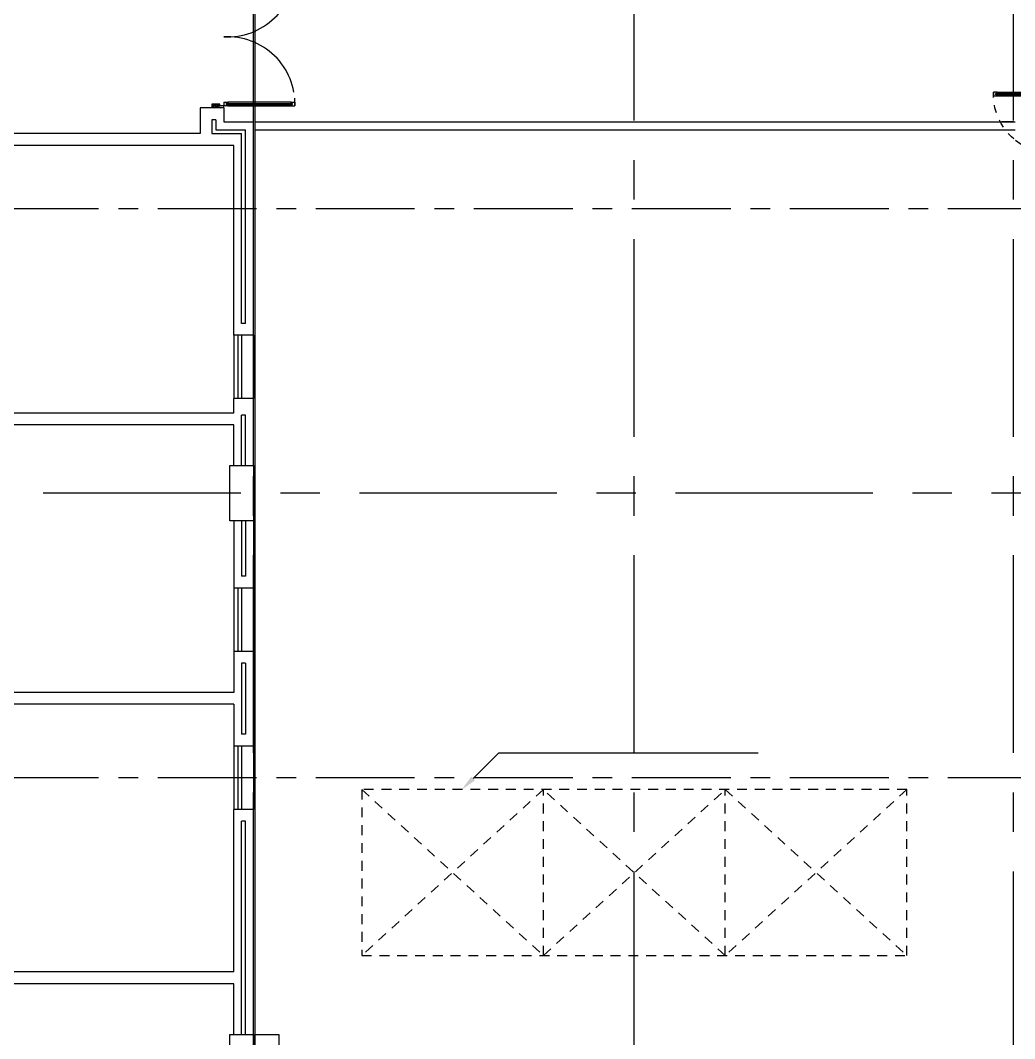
# Model space of a CAD drawing. Extents: x 417866231.7 to 417866328.5, y 43498046.7 to 43498124.2.
# Drawn here: x 417866252.29 to 417866264.87, y 43498091.11 to 43498103.99 of the extents above; entities that cross this region are included whole.
import ezdxf

# ---------------------------------------------------------------- set-up
doc = ezdxf.new("R2010")
doc.units = 0
doc.header["$MEASUREMENT"] = 0
for name, pattern in [('CENTER', [2, 1.25, -0.25, 0.25, -0.25]), ('CENTERX2', [4, 2.5, -0.5, 0.5, -0.5]), ('HIDDEN', [0.375, 0.25, -0.125]), ('HIDDEN2', [0.1875, 0.125, -0.0625])]:
    doc.linetypes.add(name, pattern=pattern)
for name, color, linetype in [('AXES', 11, 'CENTERX2'), ('AXES1', 11, 'CENTER'), ('COL', 7, 'CONTINUOUS'), ('DOOR', 9, 'CONTINUOUS'), ('EJ', 9, 'CONTINUOUS'), ('HAT', 11, 'CONTINUOUS'), ('HIDDEN', 9, 'HIDDEN2'), ('INSUL', 9, 'CONTINUOUS'), ('RM-IND', 9, 'CONTINUOUS'), ('ROOF', 11, 'CONTINUOUS'), ('STR', 9, 'CONTINUOUS'), ('WALL', 9, 'CONTINUOUS'), ('WIN', 9, 'CONTINUOUS')]:
    doc.layers.add(name, color=color, linetype=linetype)

# ---------------------------------------------------------------- blocks, each defined once
blk = doc.blocks.new('A$C1DFA4FE8')
at = {"layer": 'DOOR', "color": 0, "linetype": 'ByBlock'}
for p, q in [((0, 1631), (0, 1581)), ((0, 1581), (0, 1631)), ((50, 1631), (0, 1631)), ((50, 1581), (0, 1581)), ((30, 1614), (30, 1598)), ((50, 1614), (30, 1614)), ((50, 1598), (30, 1598)), ((50, 1631), (50, 1614)), ((50, 1598), (50, 1581)), ((750, 1614), (750, 1631)), ((750, 1631), (800, 1631)), ((770, 1614), (750, 1614)), ((750, 1581), (750, 1598)), ((750, 1598), (770, 1598)), ((800, 1581), (750, 1581)), ((770, 1598), (770, 1614)), ((950, 1656), (800, 1656)), ((800, 1656), (800, 1631)), ((800, 1581), (800, 1631)), ((800, 1631), (850, 1631)), ((850, 1631), (850, 1606)), ((850, 1606), (950, 1606)), ((950, 1606), (950, 1656)), ((0, 81), (0, 131)), ((0, 131), (0, 81)), ((50, 131), (0, 131)), ((50, 114), (50, 131)), ((83, 131), (83, 138)), ((173, 138), (83, 138)), ((95, 138), (95, 147)), ((95, 147), (160, 147)), ((95, 138), (160, 138)), ((160, 138), (160, 147)), ((173, 131), (173, 138)), ((750, 131), (750, 114)), ((800, 131), (750, 131)), ((800, 131), (800, 81)), ((50, 81), (0, 81)), ((30, 98), (30, 114)), ((50, 114), (30, 114)), ((50, 98), (30, 98)), ((50, 81), (50, 98)), ((83, 81), (83, 74)), ((173, 74), (83, 74)), ((95, 74), (95, 65)), ((95, 74), (160, 74)), ((95, 65), (160, 65)), ((160, 74), (160, 65)), ((173, 81), (173, 74)), ((750, 114), (770, 114)), ((750, 98), (750, 81)), ((770, 98), (750, 98)), ((750, 81), (800, 81)), ((770, 114), (770, 98)), ((800, 56), (800, 81)), ((800, 81), (850, 81)), ((950, 56), (800, 56)), ((850, 106), (950, 106)), ((850, 81), (850, 106)), ((950, 106), (950, 56))]:
    blk.add_line(p, q, dxfattribs=at)
at = {"layer": 'DOOR', "linetype": 'ByBlock'}
for p, q in [((750, 1631), (50, 1631)), ((750, 1614), (50, 1614)), ((750, 1598), (50, 1598)), ((50, 1581), (750, 1581)), ((50, 131), (750, 131)), ((750, 114), (50, 114)), ((750, 98), (50, 98)), ((750, 81), (50, 81))]:
    blk.add_line(p, q, dxfattribs=at)
at = {"layer": 'DOOR', "color": 9, "linetype": 'ByBlock'}
for p, q in [((950, 1606), (837, 1656)), ((950, 1606), (850, 1619)), ((950, 1606), (910, 1656)), ((950, 106), (837, 56)), ((950, 106), (850, 93)), ((950, 106), (910, 56))]:
    blk.add_line(p, q, dxfattribs=at)
at = {"layer": 'DOOR', "color": 0, "linetype": 'ByBlock'}
for centre in [(128, 179), (128, 32)]:
    blk.add_circle(centre, 32.4, dxfattribs=at)
at = {"layer": 'DOOR', "linetype": 'HIDDEN', "ltscale": 0.5}
for centre, start, end in [((752, 1606), 178.0938, 273.7249), ((752, 106), 86.2751, 181.9062)]:
    blk.add_arc(centre, 752, start, end, dxfattribs=at)
at = {"layer": 'DOOR', "color": 9, "linetype": 'ByBlock'}
for centre, radius, start, end in [((950, 1606), 154, 161.1053, 166.2858), ((950, 1606), 134, 158.1598, 169.28), ((950, 1606), 114, 154.0838, 167.3774), ((950, 1606), 94.4, 148.0182, 180), ((950, 1606), 74.4, 137.7764, 180), ((950, 1606), 54.4, 113.2074, 180), ((950, 1606), 34.4, 90, 180), ((950, 1606), 14.4, 90, 180), ((950, 106), 154, 193.7142, 198.8947), ((950, 106), 134, 190.72, 201.8402), ((950, 106), 114, 192.6226, 205.9162), ((950, 106), 94.4, 180, 211.9818), ((950, 106), 74.4, 180, 222.2236), ((950, 106), 54.4, 180, 246.7926), ((950, 106), 34.4, 180, 270), ((950, 106), 14.4, 180, 270)]:
    blk.add_arc(centre, radius, start, end, dxfattribs=at)
blk = doc.blocks.new('A$C272A55A0')
at = {"layer": 'DOOR', "color": 0, "linetype": 'ByBlock'}
for p, q in [((0, 900), (0, 1050)), ((50, 1050), (0, 1050)), ((50, 950), (50, 1050)), ((1750, 950), (1750, 1050)), ((1750, 1050), (1800, 1050)), ((1800, 1050), (1800, 900)), ((25, 950), (50, 950)), ((25, 900), (25, 950)), ((1775, 950), (1750, 950)), ((1775, 900), (1775, 950)), ((0, 900), (25, 900)), ((75, 900), (25, 900)), ((25, 850), (25, 900)), ((42, 850), (25, 850)), ((58, 870), (42, 870)), ((42, 870), (42, 850)), ((58, 850), (58, 870)), ((75, 850), (58, 850)), ((75, 900), (75, 850)), ((1725, 900), (1775, 900)), ((1725, 900), (1725, 850)), ((1725, 850), (1742, 850)), ((1742, 870), (1758, 870)), ((1742, 850), (1742, 870)), ((1758, 870), (1758, 850)), ((1758, 850), (1775, 850)), ((1800, 900), (1775, 900)), ((1775, 850), (1775, 900)), ((1718, 160), (1709, 160)), ((1709, 95), (1709, 160)), ((1725, 173), (1718, 173)), ((1718, 173), (1718, 83)), ((1718, 95), (1718, 160)), ((1775, 173), (1782, 173)), ((1782, 173), (1782, 83)), ((1782, 160), (1791, 160)), ((1782, 95), (1782, 160)), ((1791, 95), (1791, 160)), ((25, 50), (42, 50)), ((25, 50), (25, 0)), ((25, 0), (75, 0)), ((75, 0), (25, 0)), ((42, 50), (42, 30)), ((42, 30), (58, 30)), ((58, 50), (75, 50)), ((58, 50), (58, 30)), ((75, 50), (75, 0)), ((1718, 95), (1709, 95)), ((1725, 83), (1718, 83)), ((1742, 50), (1725, 50)), ((1725, 50), (1725, 0)), ((1775, 0), (1725, 0)), ((1725, 0), (1775, 0)), ((1742, 50), (1742, 30)), ((1758, 30), (1742, 30)), ((1775, 50), (1758, 50)), ((1758, 50), (1758, 30)), ((1775, 83), (1782, 83)), ((1775, 50), (1775, 0)), ((1782, 95), (1791, 95))]:
    blk.add_line(p, q, dxfattribs=at)
at = {"layer": 'DOOR', "color": 9, "linetype": 'ByBlock'}
for p, q in [((50, 1050), (0, 1010)), ((50, 1050), (0, 937)), ((50, 1050), (37, 950)), ((1750, 1050), (1800, 1010)), ((1750, 1050), (1800, 937)), ((1750, 1050), (1763, 950))]:
    blk.add_line(p, q, dxfattribs=at)
at = {"layer": 'DOOR', "linetype": 'ByBlock'}
for p, q in [((25, 850), (25, 50)), ((42, 850), (42, 50)), ((58, 850), (58, 50)), ((75, 50), (75, 850)), ((1725, 50), (1725, 850)), ((1742, 850), (1742, 50)), ((1758, 850), (1758, 50)), ((1775, 850), (1775, 50))]:
    blk.add_line(p, q, dxfattribs=at)
at = {"layer": 'DOOR', "color": 0, "linetype": 'ByBlock'}
for centre in [(1676, 128), (1824, 128)]:
    blk.add_circle(centre, 32.4, dxfattribs=at)
at = {"layer": 'DOOR', "color": 9, "linetype": 'ByBlock'}
for centre, radius, start, end in [((50, 1050), 34.4, 180, 270), ((50, 1050), 14.4, 180, 270), ((1750, 1050), 14.4, 270, 0), ((1750, 1050), 34.4, 270, 0), ((50, 1050), 54.4, 203.2074, 270), ((50, 1050), 74.4, 227.7764, 270), ((50, 1050), 94.4, 238.0182, 270), ((50, 1050), 114, 244.0838, 257.3774), ((50, 1050), 134, 248.1598, 259.28), ((50, 1050), 154, 251.1053, 256.2858), ((1750, 1050), 54.4, 270, 336.7926), ((1750, 1050), 74.4, 270, 312.2236), ((1750, 1050), 94.4, 270, 301.9818), ((1750, 1050), 114, 282.6226, 295.9162), ((1750, 1050), 134, 280.72, 291.8402), ((1750, 1050), 154, 283.7142, 288.8947)]:
    blk.add_arc(centre, radius, start, end, dxfattribs=at)
at = {"layer": 'DOOR', "linetype": 'HIDDEN', "ltscale": 0.5}
for centre, start, end in [((50, 851), 268.3174, 3.2965), ((1750, 851), 176.7035, 271.6826)]:
    blk.add_arc(centre, 851, start, end, dxfattribs=at)
at = {"layer": 'WALL', "linetype": 'ByBlock'}
blk.add_line((1800, 900), (1800, 1050), dxfattribs=at)
blk = doc.blocks.new('C11')
at = {"layer": 'HAT'}
h = blk.add_hatch(dxfattribs=at)
h.set_pattern_fill('ANSI31', color=256, scale=300, style=0)
h.set_pattern_definition([(45, (-248556.182, -75061.005), (-26.5165043, 26.5165043), [])])
h.paths.add_polyline_path([(300, 700), (0, 700), (0, 350), (300, 350)])
h.paths.add_polyline_path([(300, 350), (0, 350), (0, 0), (300, 0)])
at = {"layer": 'COL'}
blk.add_lwpolyline([(300, 700), (300, 0), (0, 0), (0, 700)], close=True, dxfattribs=at)
blk = doc.blocks.new('C11D')
at = {"layer": 'COL', "linetype": 'ByBlock'}
for p in [(-320, 0), (0, 0)]:
    blk.add_blockref('C11', p, dxfattribs=at)

msp = doc.modelspace()

# ---------------------------------------------------------------- linework, layer by layer
at = {"layer": 'AXES'}
for p, q in [((417866260.059, 43498046.724), (417866260.059, 43498123.537)), ((417866255.239, 43498046.724), (417866255.239, 43498123.187)), ((417866255.259, 43498046.724), (417866255.259, 43498123.187)), ((417866264.859, 43498046.724), (417866264.859, 43498123.187)), ((417866307.079, 43498098.009), (417866239.039, 43498098.009))]:
    msp.add_line(p, q, dxfattribs=at)
at = {"layer": 'AXES1'}
for p, q in [((417866297.279, 43498101.609), (417866239.039, 43498101.609)), ((417866297.279, 43498094.409), (417866239.039, 43498094.409))]:
    msp.add_line(p, q, dxfattribs=at)
at = {"layer": 'EJ'}
for p, q in [((417866255.239, 43498102.709), (417866255.239, 43498104.859)), ((417866255.259, 43498102.709), (417866255.259, 43498104.859))]:
    msp.add_line(p, q, dxfattribs=at)
at = {"layer": 'HIDDEN'}
for p, q in [((417866256.609, 43498094.259), (417866258.909, 43498092.159)), ((417866258.909, 43498094.259), (417866256.609, 43498092.159)), ((417866256.609, 43498094.259), (417866256.609, 43498092.159)), ((417866263.509, 43498094.259), (417866256.609, 43498094.259)), ((417866258.909, 43498092.159), (417866258.909, 43498094.259)), ((417866258.909, 43498092.159), (417866258.909, 43498094.259)), ((417866258.909, 43498092.159), (417866261.209, 43498094.259)), ((417866261.209, 43498092.159), (417866258.909, 43498094.259)), ((417866261.209, 43498092.159), (417866261.209, 43498094.259)), ((417866261.209, 43498092.159), (417866261.209, 43498094.259)), ((417866261.209, 43498094.259), (417866263.509, 43498092.159)), ((417866263.509, 43498094.259), (417866261.209, 43498092.159)), ((417866263.509, 43498092.159), (417866263.509, 43498094.259)), ((417866256.609, 43498092.159), (417866263.509, 43498092.159))]:
    msp.add_line(p, q, dxfattribs=at)
at = {"layer": 'INSUL'}
for p, q in [((417866254.714, 43498102.734), (417866254.714, 43498102.559)), ((417866254.764, 43498102.734), (417866254.714, 43498102.734)), ((417866254.764, 43498102.734), (417866254.764, 43498102.609)), ((417866254.714, 43498102.559), (417866255.089, 43498102.559)), ((417866254.764, 43498102.609), (417866255.139, 43498102.609)), ((417866255.089, 43498100.159), (417866255.089, 43498102.559)), ((417866255.139, 43498100.159), (417866255.139, 43498102.609)), ((417866255.139, 43498100.159), (417866255.089, 43498100.159)), ((417866255.139, 43498098.996), (417866255.089, 43498098.996)), ((417866255.089, 43498098.359), (417866255.089, 43498098.996)), ((417866255.139, 43498098.359), (417866255.139, 43498098.996)), ((417866255.089, 43498097.659), (417866255.089, 43498096.959)), ((417866255.139, 43498097.659), (417866255.139, 43498096.959)), ((417866255.139, 43498096.959), (417866255.089, 43498096.959)), ((417866255.139, 43498095.859), (417866255.089, 43498095.859)), ((417866255.089, 43498095.859), (417866255.089, 43498094.959)), ((417866255.139, 43498095.859), (417866255.139, 43498094.959)), ((417866255.139, 43498094.959), (417866255.089, 43498094.959)), ((417866255.139, 43498093.859), (417866255.089, 43498093.859)), ((417866255.089, 43498091.159), (417866255.089, 43498093.859)), ((417866255.139, 43498091.159), (417866255.139, 43498093.859))]:
    msp.add_line(p, q, dxfattribs=at)
at = {"layer": 'RM-IND'}
for p, q in [((417866258.018, 43498094.4), (417866258.346, 43498094.727)), ((417866258.346, 43498094.727), (417866258.859, 43498094.727)), ((417866258.859, 43498094.727), (417866261.626, 43498094.727))]:
    msp.add_line(p, q, dxfattribs=at)
msp.add_solid([(417866258.041, 43498094.376), (417866257.994, 43498094.423), (417866257.876, 43498094.259)], dxfattribs=at)
at = {"layer": 'ROOF'}
for p, q in [((417866255.259, 43498102.709), (417866264.879, 43498102.709)), ((417866255.259, 43498091.159), (417866255.259, 43498102.709)), ((417866264.859, 43498102.709), (417866264.709, 43498102.709)), ((417866255.259, 43498102.609), (417866264.879, 43498102.609))]:
    msp.add_line(p, q, dxfattribs=at)
at = {"layer": 'STR'}
msp.add_line((417866255.259, 43498102.609), (417866255.259, 43498102.709), dxfattribs=at)
at = {"layer": 'WALL'}
for p, q in [((417866254.864, 43498102.884), (417866254.564, 43498102.884)), ((417866254.564, 43498102.884), (417866254.564, 43498102.559)), ((417866254.864, 43498102.884), (417866254.864, 43498102.709)), ((417866254.864, 43498102.709), (417866255.239, 43498102.709)), ((417866255.239, 43498100.009), (417866255.239, 43498102.709)), ((417866254.564, 43498102.559), (417866247.789, 43498102.559)), ((417866254.989, 43498102.409), (417866250.289, 43498102.409)), ((417866254.989, 43498100.009), (417866254.989, 43498102.409)), ((417866255.239, 43498100.009), (417866254.989, 43498100.009)), ((417866254.989, 43498099.024), (417866254.989, 43498099.209)), ((417866255.239, 43498099.209), (417866254.989, 43498099.209)), ((417866255.239, 43498098.359), (417866255.239, 43498099.209)), ((417866254.989, 43498099.024), (417866248.339, 43498099.024)), ((417866254.989, 43498098.874), (417866250.289, 43498098.874)), ((417866254.989, 43498098.359), (417866254.989, 43498098.874)), ((417866254.989, 43498097.659), (417866254.989, 43498096.809)), ((417866255.239, 43498097.659), (417866255.239, 43498096.809)), ((417866255.239, 43498096.809), (417866254.989, 43498096.809)), ((417866254.989, 43498096.009), (417866254.989, 43498095.489)), ((417866255.239, 43498096.009), (417866254.989, 43498096.009)), ((417866255.239, 43498096.009), (417866255.239, 43498094.809)), ((417866254.989, 43498095.489), (417866248.339, 43498095.489)), ((417866254.989, 43498095.339), (417866250.289, 43498095.339)), ((417866254.989, 43498095.339), (417866254.989, 43498094.809)), ((417866255.239, 43498094.809), (417866254.989, 43498094.809)), ((417866254.989, 43498091.954), (417866254.989, 43498094.009)), ((417866255.239, 43498094.009), (417866254.989, 43498094.009)), ((417866255.239, 43498091.159), (417866255.239, 43498094.009)), ((417866254.989, 43498091.954), (417866248.339, 43498091.954)), ((417866254.989, 43498091.804), (417866250.289, 43498091.804)), ((417866254.989, 43498091.159), (417866254.989, 43498091.804))]:
    msp.add_line(p, q, dxfattribs=at)
at = {"layer": 'WIN'}
for p, q in [((417866254.989, 43498100.009), (417866254.989, 43498099.209)), ((417866255.039, 43498100.009), (417866255.039, 43498099.209)), ((417866255.089, 43498100.009), (417866255.089, 43498099.209)), ((417866255.239, 43498100.009), (417866255.239, 43498099.209)), ((417866254.989, 43498096.809), (417866254.989, 43498096.009)), ((417866255.039, 43498096.809), (417866255.039, 43498096.009)), ((417866255.089, 43498096.809), (417866255.089, 43498096.009)), ((417866255.239, 43498096.809), (417866255.239, 43498096.009)), ((417866254.989, 43498094.809), (417866254.989, 43498094.009)), ((417866255.039, 43498094.809), (417866255.039, 43498094.009)), ((417866255.089, 43498094.809), (417866255.089, 43498094.009)), ((417866255.239, 43498094.809), (417866255.239, 43498094.009))]:
    msp.add_line(p, q, dxfattribs=at)

# ---------------------------------------------------------------- block references
at = {"layer": 'COL', "xscale": 0.0009999871253967285, "yscale": 0.001000002026557922, "zscale": 0.001}
for name, p in [('C11', (417866254.939, 43498097.659)), ('C11D', (417866255.259, 43498090.459))]:
    msp.add_blockref(name, p, dxfattribs=at)
at = {"layer": 'DOOR', "color": 0, "linetype": 'ByBlock', "yscale": 0.001000002026557922, "zscale": 0.001}
for name, p, xscale, rotation in [('A$C1DFA4FE8', (417866264.603, 43498104.665), -0.0009999871253967285, 180), ('A$C272A55A0', (417866255.764, 43498102.884), 0.001000002026557922, 90)]:
    msp.add_blockref(name, p, dxfattribs=dict(at, xscale=xscale, rotation=rotation))

doc.saveas('drawing.dxf')
